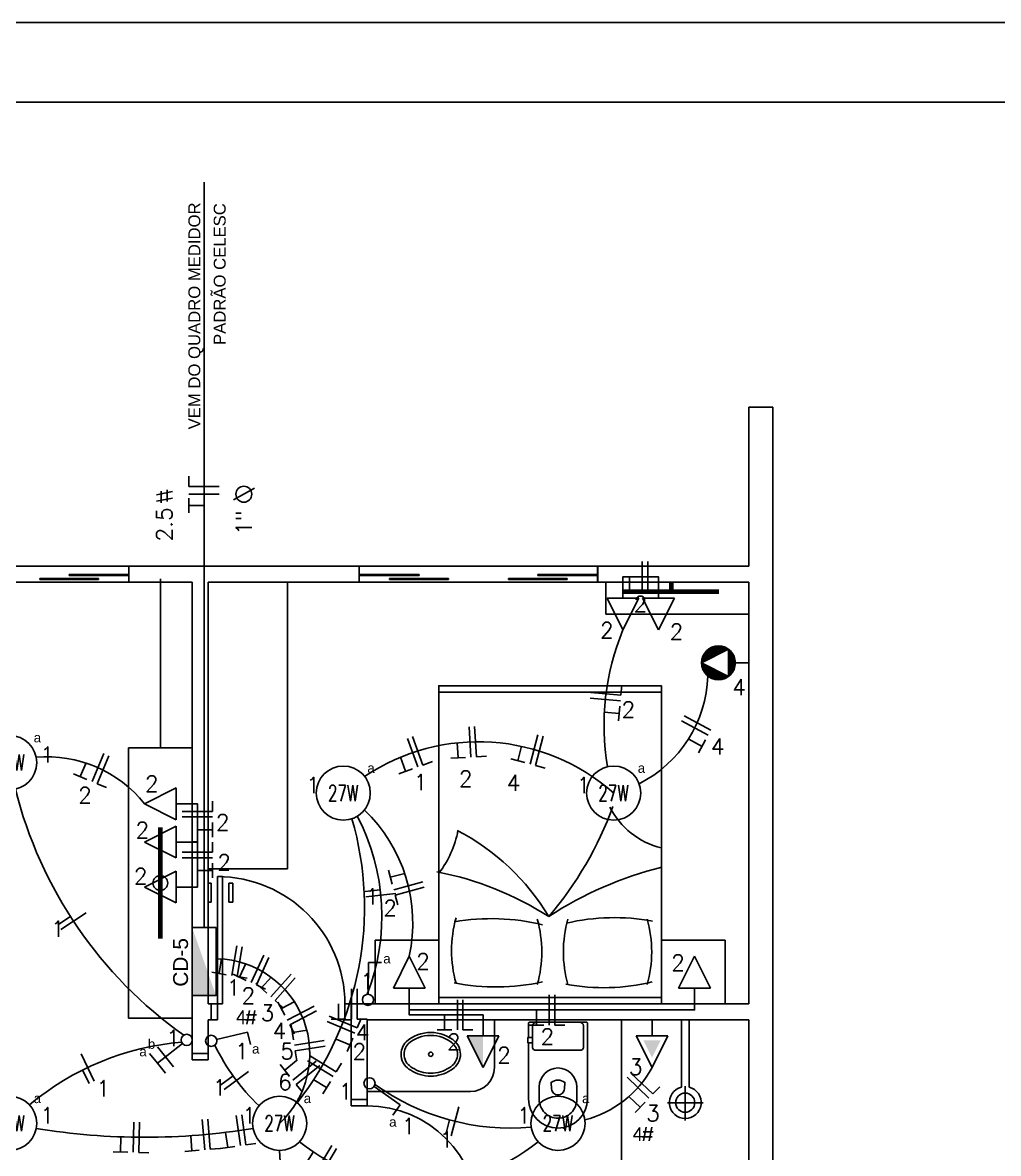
# Model space of a CAD drawing. Header units: metres. Extents: x 49 to 320, y -91 to 27.
# Drawn here: x 173.47 to 179.61, y -53.84 to -46.74 of the extents above; entities that cross this region are included whole.
import ezdxf
from ezdxf.enums import TextEntityAlignment as Align

# ---------------------------------------------------------------- set-up
doc = ezdxf.new("R2010")
doc.units = ezdxf.units.M
doc.header["$LTSCALE"] = 0.2
for name, color, linetype in [('ARQ-___-___-LEG', 3, 'Continuous'), ('ARQ-EQP', 24, 'Continuous'), ('ARQ-EQP-___-INT', 7, 'Continuous'), ('ARQ-MOB-___-INT', 7, 'Continuous'), ('BITOLA', 7, 'Continuous'), ('CIRCUITO', 7, 'Continuous'), ('CIRCUITO_FIACAO', 10, 'Continuous'), ('INTERRUPTORES', 6, 'Continuous'), ('LUMINARIAS', 1, 'Continuous'), ('SOMENTE_FIACAO', 3, 'Continuous'), ('SOMENTE_TUBULACAO', 5, 'Continuous'), ('TEXTO_INTERRUPTOR', 7, 'Continuous'), ('TOMADAS', 3, 'Continuous')]:
    doc.layers.add(name, color=color, linetype=linetype)
doc.styles.add('REGUA100', font='arial.ttf')
doc.styles.add('REGUA60', font='arial.ttf')
doc.styles.add('ROMANS', font='romans', dxfattribs={"height": 6})
doc.styles.get("Standard").update_dxf_attribs({"font": 'arial.ttf'})

# ---------------------------------------------------------------- blocks, each defined once
blk = doc.blocks.new('SAC616S2')
at = {"layer": 'ARQ-EQP', "color": 0, "linetype": 'ByBlock'}
blk.add_lwpolyline([(18.17, -1.5, -0.329256), (18.5, -1.88), (18.5, -49.6, -0.412623), (0, -68, -0.412623), (-18.5, -49.6), (-18.5, -14.45), (-18.9, -14.45), (-18.9, -10.95), (-18.5, -10.95), (-18.5, -1.88, -0.329256), (-18.17, -1.5), (-17.25, -1.5), (0, -1.5), (17.29, -1.5)], format="xyb", close=True, dxfattribs=at)
at = {"layer": 'ARQ-EQP-___-INT'}
for p, q in [((-18.5, -10.95), (-16, -10.95)), ((-18.5, -14.45), (-16, -14.45))]:
    blk.add_line(p, q, dxfattribs=at)
blk.add_lwpolyline([(-14, -1.5, 0.324141), (-16, -3.5), (-16, -17.5, 0.333333), (-14.5, -19), (0, -19), (14.5, -19, 0.333333), (16, -17.5), (16, -3.5, 0.324141), (14, -1.5, 0.324141)], format="xyb", dxfattribs=at)
for points in [[(0, -61.7, 0.418677), (11.8, -50), (11.8, -42.1, 0.411784), (0, -30.2, 0.411784), (-11.8, -42.1), (-11.8, -50, 0.418677)], [(0, -47, -0.428571), (-4, -43.3), (-4.3, -39.3, -0.16754), (0, -37.8, -0.16754), (4.3, -39.3), (4, -43.3, -0.428571)]]:
    blk.add_lwpolyline(points, format="xyb", close=True, dxfattribs=at)
blk.add_point((3.34, -68), dxfattribs=at)
blk = doc.blocks.new('SACHS__2')
at = {"layer": 'ARQ-EQP', "color": 0, "linetype": 'ByBlock'}
for p, q in [((42.29, 2.4), (0, 2.4)), ((0, 2.4), (0, -2.4)), ((42.29, -2.4), (0, -2.4))]:
    blk.add_line(p, q, dxfattribs=at)
blk.add_arc((52, 0), 10, 193.88654, 166.11346, dxfattribs=at)
at = {"layer": 'ARQ-EQP-___-INT'}
for p, q in [((52, 11.2), (52, -11.2)), ((41.6, 0), (63.2, 0))]:
    blk.add_line(p, q, dxfattribs=at)
blk.add_circle((52, 0), 6, dxfattribs=at)
blk = doc.blocks.new('SAL37S_2')
at = {"layer": 'ARQ-EQP-___-INT'}
for points in [[(0.02, -10, 0.145827), (-16.81, -14.87, 0.090827), (-22, -19.4, 0.12568), (-24.84, -26.73, 0.221372), (-20.58, -38.81, 0.186059), (0.02, -46.55, 0.186059)], [(-0.02, -10, -0.145827), (16.81, -14.87, -0.090827), (22, -19.4, -0.12568), (24.84, -26.73, -0.221372), (20.58, -38.81, -0.186059), (-0.02, -46.55, -0.186059)]]:
    blk.add_lwpolyline(points, format="xyb", dxfattribs=at)
blk.add_lwpolyline([(0, -12.5, 0.14623), (-15.5, -17, 0.09047), (-20, -20.9, 0.123903), (-22.35, -27, 0.21906), (-18.85, -37, 0.185248), (0, -44.05, 0.185248), (18.85, -37, 0.21906), (22.35, -27, 0.123903), (20, -20.9, 0.09047), (15.5, -17, 0.14623)], format="xyb", close=True, dxfattribs=at)
blk.add_circle((0, -28.25), 1.8, dxfattribs=at)
blk = doc.blocks.new('MDCCAS22')
at = {"color": 0}
blk.add_lwpolyline([(140, 0), (0, 0), (0, -200), (140, -200)], close=True, dxfattribs=at)
at = {"layer": 'ARQ-MOB-___-INT'}
for p, q in [((0, -4), (140, -4)), ((0, -196), (140, -196))]:
    blk.add_line(p, q, dxfattribs=at)
for centre, radius, start, end in [((36.14, -140.56), 130.32, 79.45741, 103.51085), ((82.89, -32.71), 76.8, 164.48595, 195.51405), ((-15.19, -32.71), 76.8, 344.48595, 15.51405), ((103.9, -146.58), 135.89, 78.80761, 102.36088), ((152.01, -32.7), 76.8, 164.48595, 195.51405), ((55.11, -33.55), 76.8, 344.48595, 15.51405), ((-55.47, 137.47), 230.14, 283.86849, 303.27711), ((29.71, 76.04), 130.31, 259.29808, 283.35216), ((243.13, -201.79), 226.41, 139.56103, 159.93611), ((178.64, 112.88), 199.47, 237.27407, 259.15181), ((195.03, 19.52), 144.83, 210.93609, 242.5714), ((106.88, 82.36), 135.99, 256.29588, 279.84092), ((188.19, -119.84), 61.23, 142.0564, 169.8271), ((-11.98, -146.66), 50.03, 27.33297, 76.02563)]:
    blk.add_arc(centre, radius, start, end, dxfattribs=at)
blk = doc.blocks.new('*U355', base_point=(4644.24, 1510.49))
at = {"linetype": 'Continuous'}
blk.add_circle((4644.24, 1510.49), 17, dxfattribs=at)
at = {"linetype": 'Continuous', "style": 'ROMANS', "width": 0.7}
blk.add_text('27W', height=10, dxfattribs=at).set_placement((4644.2, 1510.49), align=Align.MIDDLE)
blk = doc.blocks.new('*U356', base_point=(4474.24, 1510.49))
at = {"linetype": 'Continuous'}
blk.add_circle((4474.24, 1510.49), 17, dxfattribs=at)
at = {"linetype": 'Continuous', "style": 'ROMANS', "width": 0.7}
blk.add_text('27W', height=10, dxfattribs=at).set_placement((4474.2, 1510.49), align=Align.MIDDLE)
blk = doc.blocks.new('*U357', base_point=(4264.49, 1529.66))
at = {"linetype": 'Continuous'}
blk.add_circle((4264.49, 1529.66), 17, dxfattribs=at)
at = {"linetype": 'Continuous', "style": 'ROMANS', "width": 0.7}
blk.add_text('27W', height=10, dxfattribs=at).set_placement((4264.45, 1529.66), align=Align.MIDDLE)
blk = doc.blocks.new('*U358', base_point=(4264.49, 1302.99))
at = {"linetype": 'Continuous'}
blk.add_circle((4264.49, 1302.99), 17, dxfattribs=at)
at = {"linetype": 'Continuous', "style": 'ROMANS', "width": 0.7}
blk.add_text('27W', height=10, dxfattribs=at).set_placement((4264.45, 1302.99), align=Align.MIDDLE)
blk = doc.blocks.new('*U360', base_point=(4609.24, 1302.99))
at = {"linetype": 'Continuous'}
blk.add_circle((4609.24, 1302.99), 17, dxfattribs=at)
at = {"linetype": 'Continuous', "style": 'ROMANS', "width": 0.7}
blk.add_text('27W', height=10, dxfattribs=at).set_placement((4609.2, 1302.99), align=Align.MIDDLE)
blk = doc.blocks.new('*U361', base_point=(4434.24, 1302.99))
at = {"linetype": 'Continuous'}
blk.add_circle((4434.24, 1302.99), 17, dxfattribs=at)
at = {"linetype": 'Continuous', "style": 'ROMANS', "width": 0.7}
blk.add_text('27W', height=10, dxfattribs=at).set_placement((4434.2, 1302.99), align=Align.MIDDLE)
blk = doc.blocks.new('*U321', base_point=(1830.96, -37.01))
blk.add_lwpolyline([(1802.46, -37.01), (1802.46, -17.01), (1859.46, -17.01), (1859.46, -37.01)], close=True)
blk.add_trace([(1859.46, -17.01), (1802.46, -37.01), (1859.46, -37.01)])
blk = doc.blocks.new('*U402', base_point=(1511.24, 274.62))
at = {"color": 2}
for p, q in [((1490.54, 291.31), (1495.14, 297.85)), ((1506.9, 279.8), (1490.54, 291.31))]:
    blk.add_line(p, q, dxfattribs=at)
blk.add_circle((1509.76, 277.79), 3.5, dxfattribs=at)
blk = doc.blocks.new('*U404', base_point=(1513.03, 227.99))
at = {"color": 2}
for p, q in [((1510.66, 221.86), (1510.28, 201.86)), ((1510.28, 201.86), (1502.28, 202.01))]:
    blk.add_line(p, q, dxfattribs=at)
blk.add_circle((1510.73, 225.36), 3.5, dxfattribs=at)
blk = doc.blocks.new('*U405', base_point=(1611.24, 248.26))
at = {"color": 2}
for p, q in [((1586.41, 245.65), (1584.54, 253.43)), ((1605.85, 250.33), (1586.41, 245.65))]:
    blk.add_line(p, q, dxfattribs=at)
blk.add_circle((1609.26, 251.15), 3.5, dxfattribs=at)
blk = doc.blocks.new('*U408', base_point=(1621.24, 249.71))
for p, q in [((1642.97, 265.26), (1637.96, 271.5)), ((1627.37, 252.74), (1642.97, 265.26)), ((1637.96, 261.23), (1632.95, 267.47)), ((1642.97, 265.26), (1647.98, 259.02)), ((1637.96, 261.23), (1642.96, 255))]:
    blk.add_line(p, q)
blk.add_circle((1624.64, 250.55), 3.5)
blk = doc.blocks.new('*U410', base_point=(1332.13, 237.99))
for p, q in [((1322.13, 247.99), (1332.13, 267.99)), ((1332.13, 267.99), (1342.13, 247.99)), ((1342.13, 247.99), (1322.13, 247.99)), ((1332.13, 247.99), (1332.13, 237.99))]:
    blk.add_line(p, q)
blk.add_trace([(1326.66, 250.79), (1337.6, 250.79), (1332.13, 261.73)])
blk = doc.blocks.new('*X411')
at = {"color": 0}
for p, q in [((337.98, 767.55), (339.55, 769.11)), ((338.57, 767.25), (341.02, 769.7)), ((339.16, 766.96), (342.24, 770.04)), ((339.75, 766.66), (343.31, 770.22)), ((340.34, 766.37), (344.28, 770.31)), ((340.93, 766.07), (345.18, 770.33)), ((341.52, 765.78), (346.02, 770.28)), ((342.1, 765.49), (346.8, 770.18)), ((342.69, 765.19), (347.55, 770.05)), ((343.28, 764.9), (348.26, 769.87)), ((343.87, 764.6), (348.94, 769.66)), ((344.46, 764.31), (349.58, 769.43)), ((345.05, 764.01), (350.2, 769.16)), ((332.42, 757.57), (337.42, 762.57)), ((332.44, 758.47), (337.42, 763.45)), ((332.47, 756.73), (337.42, 761.68)), ((332.52, 759.44), (337.42, 764.34)), ((332.56, 755.94), (337.42, 760.8)), ((332.71, 760.51), (337.42, 765.22)), ((333.04, 761.73), (337.42, 766.1)), ((333.63, 763.2), (337.42, 766.99)), ((335.06, 765.51), (337.24, 767.69)), ((345.64, 763.72), (350.79, 768.86)), ((346.23, 763.42), (351.35, 768.55)), ((346.82, 763.13), (351.89, 768.2)), ((347.41, 762.83), (352.41, 767.84)), ((348, 762.54), (352.9, 767.45)), ((348.59, 762.24), (353.38, 767.03)), ((349.18, 761.95), (353.83, 766.6)), ((349.77, 761.65), (354.25, 766.14)), ((350.35, 761.36), (354.66, 765.66)), ((350.94, 761.07), (355.04, 765.16)), ((351.53, 760.77), (355.4, 764.64)), ((352.12, 760.48), (355.74, 764.09)), ((352.71, 760.18), (356.05, 763.52)), ((353.3, 759.89), (356.33, 762.92)), ((353.89, 759.59), (356.59, 762.3)), ((354.48, 759.3), (356.82, 761.64)), ((355.07, 759), (357.02, 760.96)), ((332.7, 755.2), (337.42, 759.92)), ((332.87, 754.49), (337.42, 759.03)), ((333.08, 753.81), (337.42, 758.15)), ((333.32, 753.17), (337.42, 757.26)), ((333.59, 752.55), (337.42, 756.38)), ((333.88, 751.96), (337.42, 755.5)), ((334.2, 751.39), (337.42, 754.61)), ((334.55, 750.85), (337.42, 753.73)), ((334.91, 750.34), (337.42, 752.84)), ((340.45, 746.15), (346.83, 752.53)), ((341.11, 745.92), (348.6, 753.42)), ((341.79, 745.73), (350.37, 754.3)), ((342.51, 745.56), (352.13, 755.19)), ((343.27, 745.44), (353.9, 756.07)), ((344.07, 745.36), (355.67, 756.95)), ((344.93, 745.33), (357.42, 757.82)), ((345.85, 745.36), (357.38, 756.9)), ((346.85, 745.48), (357.27, 755.9)), ((347.95, 745.7), (357.05, 754.79)), ((349.23, 746.1), (356.65, 753.52)), ((355.66, 758.71), (357.19, 760.24)), ((356.25, 758.41), (357.31, 759.48)), ((356.84, 758.12), (357.39, 758.67)), ((335.3, 749.84), (337.42, 751.96)), ((335.71, 749.37), (337.42, 751.08)), ((336.15, 748.92), (337.42, 750.19)), ((336.6, 748.49), (337.42, 749.31)), ((337.08, 748.09), (337.42, 748.43)), ((337.58, 747.71), (337.99, 748.11)), ((338.11, 747.35), (339.76, 749)), ((338.66, 747.01), (341.53, 749.88)), ((339.23, 746.7), (343.3, 750.77)), ((339.83, 746.41), (345.06, 751.65)), ((350.84, 746.82), (355.93, 751.91))]:
    blk.add_line(p, q, dxfattribs=at)
blk = doc.blocks.new('*U412', base_point=(1271.24, 13.66))
for p, q in [((1283.99, 22.16), (1300.99, 13.66)), ((1283.99, 5.16), (1283.99, 22.16)), ((1279.74, 13.66), (1271.24, 13.66)), ((1300.99, 13.66), (1283.99, 5.16))]:
    blk.add_line(p, q)
blk.add_circle((1290.37, 13.66), 10.62)
at = {"xscale": 0.85, "yscale": 0.85, "zscale": 0.85}
blk.add_blockref('*X411', (997.19, -630.49), dxfattribs=at)
blk = doc.blocks.new('*U416', base_point=(1305.42, 227.99))
for p, q in [((1305.42, 217.99), (1305.42, 227.99)), ((1295.42, 217.99), (1315.42, 217.99)), ((1305.42, 197.99), (1295.42, 217.99)), ((1315.42, 217.99), (1305.42, 197.99))]:
    blk.add_line(p, q)
blk = doc.blocks.new('*U417', base_point=(1484.76, 227.99))
for p, q in [((1484.76, 217.99), (1484.76, 227.99)), ((1474.76, 217.99), (1494.76, 217.99)), ((1484.76, 197.99), (1474.76, 217.99)), ((1494.76, 217.99), (1484.76, 197.99))]:
    blk.add_line(p, q)
blk = doc.blocks.new('*U418', base_point=(1350.4, -37.01))
for p, q in [((1340.4, -27.01), (1350.4, -7.01)), ((1350.4, -7.01), (1360.4, -27.01)), ((1360.4, -27.01), (1340.4, -27.01)), ((1350.4, -27.01), (1350.4, -37.01))]:
    blk.add_line(p, q)
blk = doc.blocks.new('*U419', base_point=(1328.06, -37.01))
for p, q in [((1318.06, -27.01), (1328.06, -7.01)), ((1328.06, -7.01), (1338.06, -27.01)), ((1338.06, -27.01), (1318.06, -27.01)), ((1328.06, -27.01), (1328.06, -37.01))]:
    blk.add_line(p, q)
blk = doc.blocks.new('*U420', base_point=(1621.24, 102.24))
for p, q in [((1631.24, 112.24), (1651.24, 102.24)), ((1631.24, 92.24), (1631.24, 112.24)), ((1631.24, 102.24), (1621.24, 102.24)), ((1651.24, 102.24), (1631.24, 92.24))]:
    blk.add_line(p, q)
blk = doc.blocks.new('*U421', base_point=(1621.24, 126.22))
for p, q in [((1631.24, 136.22), (1651.24, 126.22)), ((1631.24, 116.22), (1631.24, 136.22)), ((1631.24, 126.22), (1621.24, 126.22)), ((1651.24, 126.22), (1631.24, 116.22))]:
    blk.add_line(p, q)
blk = doc.blocks.new('*U422', base_point=(1621.24, 154.5))
for p, q in [((1631.24, 164.5), (1651.24, 154.5)), ((1631.24, 144.5), (1631.24, 164.5)), ((1631.24, 154.5), (1621.24, 154.5)), ((1651.24, 154.5), (1631.24, 144.5))]:
    blk.add_line(p, q)
blk = doc.blocks.new('*U434', base_point=(1605.24, 199.63))
at = {"linetype": 'ByBlock'}
for start, end in [(283.82247, 283.82247), (133.0073, 268.33735)]:
    blk.add_arc((1606.98, 259.32), 59.72, start, end, dxfattribs=at)
blk = doc.blocks.new('*U435', base_point=(1553.79, 314.56))
at = {"linetype": 'ByBlock'}
blk.add_arc((1478.74, 221.27), 119.73, 51.18675, 128.81325, dxfattribs=at)
blk = doc.blocks.new('*U436', base_point=(1579.21, 292))
at = {"linetype": 'ByBlock'}
blk.add_arc((1485.23, 194.29), 135.57, 26.05607, 46.11526, dxfattribs=at)
blk = doc.blocks.new('*U437', base_point=(1582.95, 306.12))
at = {"linetype": 'ByBlock'}
blk.add_arc((1651.12, -104.29), 416.04, 80.56994, 99.43006, dxfattribs=at)
blk = doc.blocks.new('*U438', base_point=(1566.35, 319.99))
at = {"linetype": 'ByBlock'}
for start, end in [(64.71513, 64.71513), (1.87242, 60.25791)]:
    blk.add_arc((1347.88, 312.85), 218.58, start, end, dxfattribs=at)
blk = doc.blocks.new('*U439', base_point=(1555.21, 290.06))
at = {"linetype": 'ByBlock'}
for start, end in [(201.09787, 201.09787), (141.96764, 196.2101)]:
    blk.add_arc((1712.22, 167.25), 199.34, start, end, dxfattribs=at)
blk = doc.blocks.new('*U440', base_point=(1512.8, 85.09))
at = {"linetype": 'ByBlock'}
for start, end in [(311.54724, 311.54724), (228.45276, 303.94152)]:
    blk.add_arc((1441.24, 191.41), 128.16, start, end, dxfattribs=at)
blk = doc.blocks.new('*U441', base_point=(1517.42, 110.02))
at = {"linetype": 'ByBlock'}
blk.add_arc((1637.2, 172.85), 135.26, 158.7442, 207.67668, dxfattribs=at)
blk = doc.blocks.new('*U442', base_point=(1512.98, 106.13))
at = {"linetype": 'ByBlock'}
blk.add_arc((1580.88, 177.25), 98.33, 167.81988, 226.32762, dxfattribs=at)
blk = doc.blocks.new('*U443', base_point=(1340.3, 89.58))
at = {"linetype": 'ByBlock'}
blk.add_arc((1375.37, 19.49), 78.38, 116.57626, 178.208, dxfattribs=at)
blk = doc.blocks.new('*U444', base_point=(1360.03, 78.92))
at = {"linetype": 'ByBlock'}
for start, end in [(16.02017, 16.02017), (337.45978, 9.75183)]:
    blk.add_arc((1206.81, 52.59), 155.47, start, end, dxfattribs=at)
blk = doc.blocks.new('*U445', base_point=(1484.76, 227.99))
at = {"linetype": 'ByBlock'}
blk.add_lwpolyline([(1484.76, 227.99), (1484.76, 231.73), (1305.42, 231.73), (1305.42, 227.99)], dxfattribs=at)
blk = doc.blocks.new('*U446', base_point=(1374.38, 300.85))
at = {"linetype": 'ByBlock'}
blk.add_arc((1391.24, 235.58), 67.41, 104.48774, 151.26272, dxfattribs=at)
blk = doc.blocks.new('*U447', base_point=(1408.07, 305.44))
at = {"linetype": 'ByBlock'}
blk.add_arc((1420.79, 159.08), 146.92, 54.38759, 94.96753, dxfattribs=at)
blk = doc.blocks.new('*U448', base_point=(1438.38, 237.99))
for p, q in [((1428.38, 247.99), (1438.38, 267.99)), ((1438.38, 267.99), (1448.38, 247.99)), ((1448.38, 247.99), (1428.38, 247.99)), ((1438.38, 247.99), (1438.38, 237.99))]:
    blk.add_line(p, q)
blk.add_trace([(1438.38, 247.99), (1448.38, 247.99), (1438.38, 267.99)])
blk = doc.blocks.new('*U449', base_point=(1484.76, 227.99))
at = {"linetype": 'ByBlock'}
blk.add_lwpolyline([(1484.76, 227.99), (1484.76, 234.82), (1438.38, 234.82), (1438.38, 237.99)], dxfattribs=at)
blk = doc.blocks.new('*U455', base_point=(1723.55, 291.41))
at = {"linetype": 'ByBlock'}
blk.add_arc((1614.14, 421.38), 169.89, 274.61369, 310.09085, dxfattribs=at)
blk = doc.blocks.new('*U456', base_point=(1732.37, 92.94))
at = {"linetype": 'ByBlock'}
blk.add_arc((1470.13, 27.02), 270.4, 14.10915, 54.66184, dxfattribs=at)
blk = doc.blocks.new('*U457', base_point=(1719.32, 72.99))
at = {"linetype": 'ByBlock'}
for start, end in [(287.56289, 287.56289), (218.43399, 275.06739)]:
    blk.add_arc((1712.42, 150.79), 78.11, start, end, dxfattribs=at)
blk = doc.blocks.new('*U478', base_point=(1621.24, 102.24))
at = {"linetype": 'ByBlock'}
blk.add_lwpolyline([(1621.24, 102.24), (1617.97, 102.24), (1617.97, 126.22), (1621.24, 126.22)], dxfattribs=at)
blk = doc.blocks.new('*U479', base_point=(1621.24, 126.22))
at = {"linetype": 'ByBlock'}
blk.add_lwpolyline([(1621.24, 126.22), (1617.97, 126.22), (1617.97, 154.5), (1621.24, 154.5)], dxfattribs=at)
blk = doc.blocks.new('*U480', base_point=(1350.4, -37.01))
at = {"linetype": 'ByBlock'}
blk.add_lwpolyline([(1350.4, -37.01), (1350.4, -40.44), (1328.06, -40.44), (1328.06, -37.01)], dxfattribs=at)
blk = doc.blocks.new('N')
for p, q in [((0, 9.5), (-6.33, 9.5)), ((0, -9.5), (0, 9.5))]:
    blk.add_line(p, q)
blk = doc.blocks.new('F')
blk.add_line((0, -9.5), (0, 9.5))
blk = doc.blocks.new('T')
at = {"linetype": 'Continuous'}
for p, q in [((4.57, 9.5), (-4.57, 9.5)), ((0, 0), (0, 9.5))]:
    blk.add_line(p, q, dxfattribs=at)
blk = doc.blocks.new('*U486', base_point=(1597.21, 201.64))
at = {"layer": 'SOMENTE_FIACAO', "linetype": 'ByBlock', "rotation": 350.3883811900001}
for name, p in [('N', (1591.3, 201.41)), ('F', (1594.75, 200.83)), ('T', (1602.71, 199.48))]:
    blk.add_blockref(name, p, dxfattribs=at)
blk = doc.blocks.new('*U487', base_point=(1540.09, 323.68))
at = {"layer": 'SOMENTE_FIACAO', "linetype": 'ByBlock', "rotation": 329.07498224}
for name, p in [('N', (1535.31, 326.95)), ('F', (1538.31, 325.15)), ('T', (1545.24, 321))]:
    blk.add_blockref(name, p, dxfattribs=at)
blk = doc.blocks.new('*U488', base_point=(1594.57, 307.13))
at = {"layer": 'SOMENTE_FIACAO', "linetype": 'ByBlock', "rotation": 7.82594547}
for name, p in [('N', (1588.73, 307.08)), ('F', (1592.2, 307.56)), ('T', (1600.2, 308.66))]:
    blk.add_blockref(name, p, dxfattribs=at)
blk = doc.blocks.new('*U490', base_point=(1543.17, 269.85))
at = {"layer": 'SOMENTE_FIACAO', "linetype": 'ByBlock', "rotation": 58.74463088}
for name, p in [('T', (1544.81, 275.62)), ('N', (1538.81, 265.73)), ('F', (1540.62, 268.72))]:
    blk.add_blockref(name, p, dxfattribs=at)
blk = doc.blocks.new('R')
blk.add_line((0, 0), (0, 9.5))
blk = doc.blocks.new('*U491', base_point=(1457.63, 300.94))
at = {"layer": 'SOMENTE_FIACAO', "linetype": 'ByBlock', "rotation": 345.4423853999999}
for name, p in [('F', (1456.02, 301.72)), ('R', (1459.41, 300.84))]:
    blk.add_blockref(name, p, dxfattribs=at)
blk = doc.blocks.new('*U492', base_point=(1504.07, 158.09))
at = {"layer": 'SOMENTE_FIACAO', "linetype": 'ByBlock', "rotation": 276.3259745}
for name, p in [('F', (1502.57, 159.68)), ('R', (1502.96, 156.2))]:
    blk.add_blockref(name, p, dxfattribs=at)
blk = doc.blocks.new('*U493', base_point=(1484.23, 72.63))
at = {"layer": 'SOMENTE_FIACAO', "linetype": 'ByBlock', "rotation": 19.89384190000001}
for name, p in [('F', (1482.7, 70.12)), ('T', (1490.29, 72.87)), ('N', (1479.41, 68.93))]:
    blk.add_blockref(name, p, dxfattribs=at)
blk = doc.blocks.new('*U495', base_point=(1593.57, 274))
at = {"layer": 'SOMENTE_FIACAO', "linetype": 'ByBlock', "rotation": 306.34365779}
for name, p in [('F', (1593.39, 276.04)), ('R', (1595.47, 273.22))]:
    blk.add_blockref(name, p, dxfattribs=at)
blk = doc.blocks.new('*U501', base_point=(1694.92, 173.33))
at = {"layer": 'SOMENTE_FIACAO', "linetype": 'ByBlock', "rotation": 303.05878063}
for name, p in [('F', (1695.8, 175.99)), ('R', (1697.71, 173.06))]:
    blk.add_blockref(name, p, dxfattribs=at)
blk = doc.blocks.new('*U503', base_point=(1687.57, 270.57))
at = {"layer": 'SOMENTE_FIACAO', "linetype": 'ByBlock', "rotation": 25.96132079000001}
for name, p in [('R', (1690.09, 269.4)), ('F', (1686.94, 267.87))]:
    blk.add_blockref(name, p, dxfattribs=at)
blk = doc.blocks.new('*U530', base_point=(1582.47, 205.6))
at = {"layer": 'SOMENTE_FIACAO', "linetype": 'ByBlock', "rotation": 335.47512272}
for name, p in [('N', (1576.92, 207.4)), ('F', (1580.11, 205.94)), ('T', (1587.45, 202.59))]:
    blk.add_blockref(name, p, dxfattribs=at)
blk = doc.blocks.new('*U533', base_point=(1616.44, 309.85))
at = {"layer": 'SOMENTE_FIACAO', "linetype": 'ByBlock', "rotation": 4.785748150000001}
for name, p in [('T', (1622.17, 310.78)), ('N', (1610.64, 309.81)), ('F', (1614.13, 310.1))]:
    blk.add_blockref(name, p, dxfattribs=at)
blk = doc.blocks.new('*U534', base_point=(1529.33, 244.36))
at = {"layer": 'SOMENTE_FIACAO', "linetype": 'ByBlock', "rotation": 67.13835379999999}
for name, p in [('T', (1530.79, 250.03)), ('N', (1526.29, 239.36)), ('F', (1527.65, 242.59))]:
    blk.add_blockref(name, p, dxfattribs=at)
blk = doc.blocks.new('*U535', base_point=(1487.12, 151.8))
at = {"layer": 'SOMENTE_FIACAO', "linetype": 'ByBlock', "rotation": 285.18414306}
for name, p in [('N', (1484.46, 157.08)), ('F', (1485.38, 153.7)), ('T', (1487.5, 145.91))]:
    blk.add_blockref(name, p, dxfattribs=at)
blk = doc.blocks.new('*U536', base_point=(1456.8, 234.69))
at = {"layer": 'SOMENTE_FIACAO', "linetype": 'ByBlock'}
for name, p in [('N', (1451.02, 234.82)), ('F', (1454.52, 234.82)), ('T', (1462.59, 234.82))]:
    blk.add_blockref(name, p, dxfattribs=at)
blk = doc.blocks.new('*U537', base_point=(1399.02, 231.54))
at = {"layer": 'SOMENTE_FIACAO', "linetype": 'ByBlock'}
for name, p in [('N', (1393.23, 231.73)), ('F', (1396.73, 231.73)), ('T', (1404.8, 231.73))]:
    blk.add_blockref(name, p, dxfattribs=at)
blk = doc.blocks.new('*U538', base_point=(1448.7, 65.92))
at = {"layer": 'SOMENTE_FIACAO', "linetype": 'ByBlock', "rotation": 3.401011499999999}
for name, p in [('N', (1443.07, 63.13)), ('F', (1446.56, 63.34)), ('T', (1454.62, 63.82))]:
    blk.add_blockref(name, p, dxfattribs=at)
blk = doc.blocks.new('*U539', base_point=(1361.02, 38.92))
at = {"layer": 'SOMENTE_FIACAO', "linetype": 'ByBlock', "rotation": 84.93625435}
for name, p in [('T', (1362.18, 44.63)), ('F', (1361.47, 36.59)), ('N', (1361.16, 33.1))]:
    blk.add_blockref(name, p, dxfattribs=at)
blk = doc.blocks.new('*U540', base_point=(1340.59, -40.54))
at = {"layer": 'SOMENTE_FIACAO', "linetype": 'ByBlock'}
for name, p in [('N', (1334.8, -40.44)), ('F', (1338.3, -40.44)), ('T', (1346.38, -40.44))]:
    blk.add_blockref(name, p, dxfattribs=at)
blk = doc.blocks.new('*U543', base_point=(1683.08, 79.77))
at = {"layer": 'SOMENTE_FIACAO', "linetype": 'ByBlock', "rotation": 337.55176784}
for name, p in [('N', (1677.25, 80.81)), ('F', (1680.49, 79.48)), ('T', (1687.95, 76.39))]:
    blk.add_blockref(name, p, dxfattribs=at)
blk = doc.blocks.new('*U544', base_point=(1617.75, 112.73))
at = {"layer": 'SOMENTE_FIACAO', "linetype": 'ByBlock', "rotation": 90}
for name, p in [('T', (1617.97, 118.52)), ('F', (1617.97, 110.45)), ('N', (1617.97, 106.95))]:
    blk.add_blockref(name, p, dxfattribs=at)
blk = doc.blocks.new('*U545', base_point=(1618.06, 138.41))
at = {"layer": 'SOMENTE_FIACAO', "linetype": 'ByBlock', "rotation": 90}
for name, p in [('T', (1617.97, 144.19)), ('F', (1617.97, 136.12)), ('N', (1617.97, 132.62))]:
    blk.add_blockref(name, p, dxfattribs=at)
blk = doc.blocks.new('*U557', base_point=(1568.24, 216.11))
at = {"layer": 'SOMENTE_FIACAO', "linetype": 'ByBlock', "rotation": 318.13209357}
for name, p in [('N', (1562.81, 218.72)), ('F', (1565.42, 216.38)), ('T', (1571.43, 210.99))]:
    blk.add_blockref(name, p, dxfattribs=at)
blk = doc.blocks.new('bitol')
for p, q in [((5.27, 10), (3.33, -0.04)), ((9.37, 10), (7.44, -0.04)), ((2.25, 3.18), (9.54, 3.18)), ((3.08, 6.89), (10.37, 6.89))]:
    blk.add_line(p, q)
at = {"style": 'ROMANS'}
blk.add_attdef('BS', (10.82, -0.01), '', height=10, dxfattribs=at)
blk = doc.blocks.new('*U560', base_point=(1342.45, 282.21))
at = {"layer": 'SOMENTE_FIACAO', "linetype": 'ByBlock', "rotation": 46.29906515}
for name, p in [('T', (1346.51, 286.34)), ('N', (1338.51, 277.97)), ('F', (1340.93, 280.5))]:
    blk.add_blockref(name, p, dxfattribs=at)
blk = doc.blocks.new('*U561', base_point=(1555.61, 232.46))
at = {"layer": 'SOMENTE_FIACAO', "linetype": 'ByBlock', "rotation": 297.61497872}
for name, p in [('N', (1551.38, 236.77)), ('F', (1553, 233.67)), ('T', (1556.74, 226.52))]:
    blk.add_blockref(name, p, dxfattribs=at)
blk = doc.blocks.new('*U562', base_point=(1523.4, 226.7))
at = {"layer": 'SOMENTE_FIACAO', "linetype": 'ByBlock'}
for name, p in [('N', (1517.61, 227.99)), ('F', (1521.11, 227.99)), ('T', (1529.19, 227.99))]:
    blk.add_blockref(name, p, dxfattribs=at)
blk = doc.blocks.new('*U563', base_point=(1409.08, 69.59))
at = {"layer": 'SOMENTE_FIACAO', "linetype": 'ByBlock', "rotation": 345.20985766}
for name, p in [('N', (1402.93, 68.97)), ('F', (1406.31, 68.08)), ('T', (1414.12, 66.02))]:
    blk.add_blockref(name, p, dxfattribs=at)
blk = doc.blocks.new('*U564', base_point=(1306.93, 56.2))
at = {"layer": 'SOMENTE_FIACAO', "linetype": 'ByBlock', "rotation": 61.78883470000001}
for name, p in [('T', (1309.04, 61.64)), ('F', (1305.22, 54.52)), ('F', (1303.57, 51.44))]:
    blk.add_blockref(name, p, dxfattribs=at)
blk = doc.blocks.new('*U565', base_point=(1548.67, 250.3))
at = {"layer": 'SOMENTE_FIACAO', "linetype": 'ByBlock', "rotation": 278.79667711}
for name, p in [('N', (1547.08, 255.91)), ('F', (1547.61, 252.45)), ('T', (1548.85, 244.47))]:
    blk.add_blockref(name, p, dxfattribs=at)
blk = doc.blocks.new('*U568', base_point=(1550.5, 271.07))
at = {"layer": 'SOMENTE_FIACAO', "linetype": 'ByBlock', "rotation": 78.25304967}
for name, p in [('T', (1549.69, 277.15)), ('F', (1548.04, 269.24)), ('N', (1547.33, 265.82))]:
    blk.add_blockref(name, p, dxfattribs=at)
blk = doc.blocks.new('*U569', base_point=(1660.31, 311))
at = {"layer": 'SOMENTE_FIACAO', "linetype": 'ByBlock', "rotation": 358.73242407}
for name, p in [('N', (1654.54, 311.77)), ('F', (1658.03, 311.69)), ('T', (1666.11, 311.51))]:
    blk.add_blockref(name, p, dxfattribs=at)
blk = doc.blocks.new('diam')
blk.add_line((8.47, 11.54), (1.06, -1.68))
blk.add_circle((4.96, 5.01), 5)
at = {"style": 'ROMANS'}
blk.add_attdef('DS', (12.39, -0.01), '', height=10, dxfattribs=at)

msp = doc.modelspace()

# ---------------------------------------------------------------- linework, layer by layer
at = {"color": 15}
msp.add_line((188.8835, -46.7371), (141.6146, -46.7371), dxfattribs=at)
at = {"color": 0}
msp.add_line((188.3835, -47.2371), (142.8646, -47.2371), dxfattribs=at)
for p, q in [((178.0404, -49.153), (178.0404, -50.153)), ((178.1904, -49.153), (178.0404, -49.153)), ((178.1904, -58.153), (178.1904, -49.153)), ((174.1419, -50.153), (172.6439, -50.153)), ((174.1429, -50.153), (174.1419, -50.153)), ((174.1419, -50.153), (174.1419, -50.253)), ((174.1429, -50.153), (174.1429, -50.253)), ((175.5904, -50.153), (174.1429, -50.153)), ((174.1429, -50.253), (174.1429, -50.153)), ((175.5904, -50.253), (175.5904, -50.153)), ((175.5914, -50.153), (175.5904, -50.153)), ((175.5904, -50.153), (175.5904, -50.253)), ((177.0894, -50.153), (175.5914, -50.153)), ((175.5914, -50.253), (175.5914, -50.153)), ((177.0904, -50.153), (177.0894, -50.153)), ((177.0894, -50.153), (177.0894, -50.253)), ((177.0904, -50.153), (177.0904, -50.253)), ((178.0404, -50.153), (177.0904, -50.153)), ((177.0904, -50.253), (177.0904, -50.153)), ((174.1359, -50.2055), (173.7667, -50.2055)), ((173.7667, -50.2055), (173.7667, -50.2105)), ((173.7667, -50.2105), (174.1359, -50.2105)), ((174.1359, -50.2105), (174.1359, -50.2055)), ((175.9667, -50.2055), (175.5974, -50.2055)), ((175.5974, -50.2055), (175.5974, -50.2105)), ((175.5974, -50.2105), (175.9667, -50.2105)), ((175.9667, -50.2105), (175.9667, -50.2055)), ((177.0834, -50.2055), (176.7142, -50.2055)), ((176.7142, -50.2055), (176.7142, -50.2105)), ((176.7142, -50.2105), (177.0834, -50.2105)), ((177.0834, -50.2105), (177.0834, -50.2055)), ((172.6439, -50.253), (174.1419, -50.253)), ((173.9513, -50.2305), (173.582, -50.2305)), ((173.582, -50.2305), (173.582, -50.2355)), ((173.582, -50.2355), (173.9513, -50.2355)), ((173.9513, -50.2355), (173.9513, -50.2305)), ((174.1419, -50.253), (174.1429, -50.253)), ((174.1429, -50.253), (174.5404, -50.253)), ((174.3404, -51.293), (174.3404, -50.2322)), ((174.5404, -50.253), (174.5404, -53.213)), ((174.6404, -52.903), (174.6404, -50.253)), ((174.6404, -50.253), (175.5904, -50.253)), ((175.1404, -50.253), (175.1404, -52.053)), ((175.5904, -50.253), (175.5914, -50.253)), ((175.5914, -50.253), (177.0894, -50.253)), ((176.1513, -50.2305), (175.782, -50.2305)), ((175.782, -50.2305), (175.782, -50.2355)), ((175.782, -50.2355), (176.1513, -50.2355)), ((176.1513, -50.2355), (176.1513, -50.2305)), ((176.8988, -50.2305), (176.5295, -50.2305)), ((176.5295, -50.2305), (176.5295, -50.2355)), ((176.5295, -50.2355), (176.8988, -50.2355)), ((176.8988, -50.2355), (176.8988, -50.2305)), ((177.0894, -50.253), (177.0904, -50.253)), ((177.0904, -50.253), (178.0404, -50.253)), ((177.1404, -50.453), (177.1404, -50.253)), ((178.0404, -50.253), (178.0404, -52.903)), ((178.0404, -50.453), (177.1404, -50.453)), ((174.1404, -52.993), (174.1404, -51.293)), ((174.1404, -51.293), (174.5404, -51.293)), ((175.1404, -52.053), (174.6404, -52.053)), ((174.6604, -52.143), (174.6404, -52.143)), ((174.6604, -52.263), (174.6604, -52.143)), ((174.7304, -52.103), (174.7004, -52.103)), ((174.7004, -52.103), (174.7004, -52.903)), ((174.7304, -52.903), (174.7304, -52.103)), ((174.7704, -52.143), (174.7704, -52.263)), ((174.7954, -52.143), (174.7704, -52.143)), ((174.7954, -52.263), (174.7954, -52.143)), ((174.6404, -52.263), (174.6604, -52.263)), ((174.7704, -52.263), (174.7954, -52.263)), ((175.6904, -52.903), (175.6904, -52.503)), ((175.6904, -52.503), (176.0904, -52.503)), ((177.8904, -52.503), (177.4904, -52.503)), ((177.8904, -52.903), (177.8904, -52.503)), ((174.6604, -52.903), (174.6404, -52.903)), ((174.6604, -53.003), (174.6604, -52.903)), ((174.7004, -52.903), (174.6604, -52.903)), ((174.6604, -52.903), (174.6604, -53.003)), ((174.7004, -53.003), (174.7004, -52.903)), ((174.7004, -52.903), (174.7304, -52.903)), ((175.5404, -52.903), (175.5004, -52.903)), ((175.5004, -52.903), (175.5004, -53.003)), ((175.5404, -52.903), (175.5404, -53.003)), ((178.0404, -52.903), (175.5404, -52.903)), ((175.5404, -53.003), (175.5404, -52.903)), ((174.5404, -52.993), (174.1404, -52.993)), ((174.6404, -53.213), (174.6404, -53.003)), ((174.6404, -53.003), (174.6604, -53.003)), ((174.6604, -53.003), (174.7004, -53.003)), ((175.5004, -53.003), (175.5404, -53.003)), ((175.5404, -53.003), (175.5404, -53.503)), ((175.6404, -53.003), (178.0404, -53.003)), ((175.6404, -53.503), (175.6404, -53.003)), ((176.4404, -53.303), (176.4404, -53.003)), ((177.2404, -53.003), (177.2404, -54.303)), ((178.0404, -53.003), (178.0404, -54.303)), ((174.5404, -53.213), (174.6404, -53.213)), ((174.6404, -53.213), (174.5404, -53.213)), ((174.5404, -53.213), (174.5404, -53.253)), ((174.5404, -53.253), (174.6404, -53.253)), ((174.6404, -53.253), (174.6404, -53.213)), ((175.6404, -53.453), (176.2904, -53.453)), ((175.5404, -53.503), (175.6404, -53.503)), ((175.6404, -53.503), (175.5404, -53.503)), ((175.5404, -53.503), (175.5404, -53.543)), ((175.5404, -53.543), (175.6404, -53.543)), ((175.6404, -53.543), (175.6404, -53.503))]:
    msp.add_line(p, q)
at = {"const_width": 0.03}
for points in [[(177.5529, -50.3126), (177.2529, -50.3126), (177.8529, -50.3126)], [(177.5529, -50.3126), (177.5529, -50.253)], [(174.3404, -52.143), (174.3404, -52.493), (174.3404, -51.793)]]:
    msp.add_lwpolyline(points, dxfattribs=at)
msp.add_circle((174.3404, -52.143), 0.0468)
for centre, radius, start, end in [((174.7004, -52.903), 0.8, 0, 90), ((176.2904, -53.303), 0.15, 270, 0), ((175.6404, -54.243), 0.7, 0, 90)]:
    msp.add_arc(centre, radius, start, end)
at = {"layer": 'SOMENTE_TUBULACAO', "const_width": 0.01}
msp.add_lwpolyline([(174.6154, -52.4226), (174.6154, -47.739)], dxfattribs=at)

# ---------------------------------------------------------------- block references
at = {"linetype": 'ByBlock', "xscale": -0.01, "yscale": 0.01, "zscale": 0.01, "rotation": 90}
for name, p in [('N', (174.6154, -49.6506)), ('F', (174.6154, -49.7006)), ('T', (174.6154, -49.7706))]:
    msp.add_blockref(name, p, dxfattribs=at)
at = {"linetype": 'ByBlock'}
ref = msp.add_blockref('diam', (174.9154, -49.6506), dxfattribs=dict(at, xscale=-0.01, yscale=0.01, zscale=0.01, rotation=90))
ref.add_attrib('DS', '1"', (174.9156, -49.9555), dxfattribs={"height": 0.1, "rotation": 90, "style": 'ROMANS'})
ref = msp.add_blockref('bitol', (174.4154, -49.6506), dxfattribs=dict(at, xscale=-0.01, yscale=0.01, zscale=0.01, rotation=90))
ref.add_attrib('BS', '2.5', (174.4156, -49.997), dxfattribs={"height": 0.1, "rotation": 90, "style": 'ROMANS'})
for name, p, xscale, yscale, zscale, rotation in [('MDCCAS22', (177.4904, -52.903), 0.01, 0.01, 0.01, 180), ('SACHS__2', (177.6404, -53.003), 0.01, 0.01, 0.01, 270), ('SAL37S_2', (176.0404, -53.431), 0.0075, 0.0075, 0.0075, 180)]:
    msp.add_blockref(name, p, dxfattribs=dict(xscale=xscale, yscale=yscale, zscale=zscale, rotation=rotation))
at = {"xscale": 0.01, "yscale": 0.01, "zscale": 0.01}
msp.add_blockref('SAC616S2', (176.8404, -53.003), dxfattribs=at)
at = {"layer": 'BITOLA', "linetype": 'ByBlock'}
ref = msp.add_blockref('bitol', (174.9637, -52.9441), dxfattribs=dict(at, xscale=0.0085, yscale=0.0085, zscale=0.0085, rotation=180))
ref.add_attrib('BS', '4', (174.811, -53.0289), dxfattribs={"layer": '0', "height": 0.085, "style": 'ROMANS'})
ref = msp.add_blockref('bitol', (177.4579, -53.6782), dxfattribs=dict(at, xscale=0.0085, yscale=0.0085, zscale=0.0085, rotation=180))
ref.add_attrib('BS', '4', (177.3052, -53.7631), dxfattribs={"layer": '0', "height": 0.085, "style": 'ROMANS'})
at = {"layer": 'INTERRUPTORES', "xscale": 0.01, "yscale": 0.01, "zscale": 0.01, "rotation": 180}
for name, p in [('*U404', (175.6225, -52.903)), ('*U408', (174.5404, -53.1202)), ('*U405', (174.6404, -53.1057)), ('*U402', (175.6404, -53.3692))]:
    msp.add_blockref(name, p, dxfattribs=at)
at = {"layer": 'LUMINARIAS', "xscale": 0.01, "yscale": 0.01, "zscale": 0.01}
for name, p in [('*U357', (173.3929, -51.3863)), ('*U356', (175.4904, -51.578)), ('*U355', (177.1904, -51.578)), ('*U358', (173.3929, -53.653)), ('*U361', (175.0904, -53.653)), ('*U360', (176.8404, -53.653))]:
    msp.add_blockref(name, p, dxfattribs=at)
at = {"layer": 'LUMINARIAS', "xscale": 0.0075, "yscale": 0.0075, "zscale": 0.0075, "rotation": 270}
msp.add_blockref('*U321', (174.5404, -52.6364), dxfattribs=at)
at = {"layer": 'SOMENTE_FIACAO', "linetype": 'ByBlock', "xscale": 0.01, "yscale": 0.01, "zscale": 0.01}
for name, p, rotation in [('*U540', (177.3469, -50.2176), 180), ('*U539', (177.1426, -51.0123), 180), ('*U564', (177.6835, -51.185), 180), ('*U493', (175.9106, -51.3493), 180), ('*U538', (176.2658, -51.2822), 180), ('*U563', (176.6621, -51.3189), 180), ('*U543', (173.922, -51.4207), 180), ('*U544', (174.5754, -51.7504), 180), ('*U545', (174.5722, -52.0071), 180), ('*U535', (175.8817, -52.141), 180), ('*U492', (175.7121, -52.2039), 180), ('*U501', (173.8036, -52.3563), 180), ('*U486', (174.7808, -52.6394), 180), ('*U530', (174.9282, -52.6791), 180), ('*U557', (175.0704, -52.7841), 180), ('*U561', (175.1967, -52.9476), 180), ('*U562', (175.5189, -52.89), 180), ('*U537', (176.7627, -52.9385), 180), ('*U534', (175.4595, -53.0666), 180), ('*U536', (176.1848, -52.9699), 180), ('*U565', (175.2661, -53.126), 180), ('*U568', (175.248, -53.2911), 50.85425525723866), ('*U490', (175.3211, -53.3215), 180), ('*U503', (173.8771, -53.3287), 180), ('*U495', (174.8171, -53.363), 180), ('*U560', (177.3283, -53.4451), 180), ('*U491', (176.1766, -53.6324), 180), ('*U533', (174.5884, -53.7215), 180), ('*U488', (174.8071, -53.6943), 180), ('*U569', (174.1498, -53.7331), 180), ('*U487', (175.3519, -53.8598), 180)]:
    msp.add_blockref(name, p, dxfattribs=dict(at, rotation=rotation))
at = {"layer": 'SOMENTE_TUBULACAO', "linetype": 'Continuous', "xscale": 0.01, "yscale": 0.01, "zscale": 0.01, "rotation": 180}
for name, p in [('*U444', (177.1525, -51.4122)), ('*U480', (177.2488, -50.253)), ('*U439', (175.2008, -53.5236)), ('*U443', (177.3498, -51.5188)), ('*U440', (175.6248, -51.4739)), ('*U457', (173.5596, -51.3529)), ('*U456', (173.4291, -51.5524)), ('*U438', (175.0894, -53.8229)), ('*U478', (174.5404, -51.6454)), ('*U442', (175.6231, -51.6843)), ('*U441', (175.5787, -51.7232)), ('*U479', (174.5404, -51.8853)), ('*U434', (174.7004, -52.6193)), ('*U445', (175.9052, -52.903)), ('*U449', (175.9052, -52.903)), ('*U455', (173.5173, -53.5371)), ('*U436', (174.9607, -53.543)), ('*U446', (177.0091, -53.6315)), ('*U447', (176.6722, -53.6774)), ('*U437', (174.9233, -53.6842)), ('*U435', (175.215, -53.7686))]:
    msp.add_blockref(name, p, dxfattribs=at)
at = {"layer": 'TOMADAS', "xscale": 0.01, "yscale": 0.01, "zscale": 0.01, "rotation": 180}
for name, p in [('*U418', (177.2488, -50.253)), ('*U418', (177.2488, -50.253)), ('*U419', (177.4722, -50.253)), ('*U419', (177.4722, -50.253)), ('*U412', (178.0404, -50.7596)), ('*U412', (178.0404, -50.7596)), ('*U420', (174.5404, -51.6454)), ('*U420', (174.5404, -51.6454)), ('*U421', (174.5404, -51.8853)), ('*U421', (174.5404, -51.8853)), ('*U422', (174.5404, -52.168)), ('*U422', (174.5404, -52.168)), ('*U417', (175.9052, -52.903)), ('*U417', (175.9052, -52.903)), ('*U416', (177.6987, -52.903)), ('*U416', (177.6987, -52.903)), ('*U448', (176.369, -53.003)), ('*U448', (176.369, -53.003)), ('*U410', (177.4315, -53.003)), ('*U410', (177.4315, -53.003))]:
    msp.add_blockref(name, p, dxfattribs=at)

# ---------------------------------------------------------------- texts
at = {"layer": 'ARQ-___-___-LEG', "style": 'REGUA60'}
for s, p in [('VEM DO QUADRO MEDIDOR', (174.5916, -49.2928)), ('PADRÃO CELESC', (174.7511, -48.7623))]:
    msp.add_text(s, height=0.075, rotation=90, dxfattribs=at).set_placement(p)
at = {"layer": 'CIRCUITO', "style": 'ROMANS'}
for s, p in [('2', (177.1046, -50.6045)), ('2', (177.5421, -50.6139)), ('4', (177.9362, -50.9625)), ('1', (173.5859, -51.3863)), ('2', (174.2435, -51.5692)), ('1', (175.2575, -51.578)), ('1', (176.9575, -51.578)), ('2', (174.1843, -51.8605)), ('2', (174.1742, -52.1501)), ('2', (175.9492, -52.6859)), ('2', (177.5519, -52.6943)), ('1', (175.5987, -52.8101)), ('1', (174.3774, -53.1671)), ('1', (174.8106, -53.2497)), ('2', (176.4582, -53.2747)), ('3', (177.2864, -53.3477)), ('1', (173.5859, -53.653)), ('1', (174.8557, -53.653)), ('1', (176.5822, -53.653)), ('1', (175.8574, -53.7203))]:
    msp.add_text(s, height=0.1, dxfattribs=at).set_placement(p)
at = {"layer": 'CIRCUITO_FIACAO', "linetype": 'ByBlock', "style": 'ROMANS'}
for s, p in [('2', (177.3157, -50.4401)), ('2', (177.2398, -51.1039)), ('4', (177.8017, -51.3354)), ('1', (175.9329, -51.5598)), ('2', (176.2172, -51.538)), ('4', (176.5181, -51.5639)), ('2', (173.8236, -51.6412)), ('2', (174.6895, -51.8123)), ('2', (174.699, -52.0627)), ('1', (175.6291, -52.2778)), ('2', (175.742, -52.3501)), ('1', (173.6528, -52.4813)), ('1', (174.7583, -52.8505)), ('2', (174.8507, -52.901)), ('3', (174.9709, -53.0092)), ('4', (175.0464, -53.1213)), ('4', (175.569, -53.1308)), ('2', (176.7306, -53.1582)), ('2', (176.1421, -53.1905)), ('5', (175.0949, -53.2497)), ('2', (175.5489, -53.2519)), ('6', (175.081, -53.4437)), ('1', (173.9386, -53.4836)), ('1', (174.6702, -53.4776)), ('1', (175.4622, -53.5022)), ('3', (177.3945, -53.639)), ('1', (176.0958, -53.8037))]:
    msp.add_text(s, height=0.1, dxfattribs=at).set_placement(p)
at = {"layer": 'LUMINARIAS', "style": 'REGUA100'}
msp.add_text('CD-5', height=0.09375, rotation=90, dxfattribs=at).set_placement((174.5143, -52.7943))
at = {"layer": 'TEXTO_INTERRUPTOR'}
for s, p in [('a', (173.5675, -51.2294)), ('a', (175.665, -51.4211)), ('a', (177.365, -51.4211)), ('a', (175.765, -52.6185)), ('b', (174.285, -53.1534)), ('a', (174.2317, -53.2021)), ('a', (174.9401, -53.185)), ('a', (173.5675, -53.4961)), ('a', (175.265, -53.4961)), ('a', (177.015, -53.4961)), ('a', (175.8022, -53.6443))]:
    msp.add_text(s, height=0.06, dxfattribs=at).set_placement(p, align=Align.MIDDLE)

doc.saveas('drawing.dxf')
